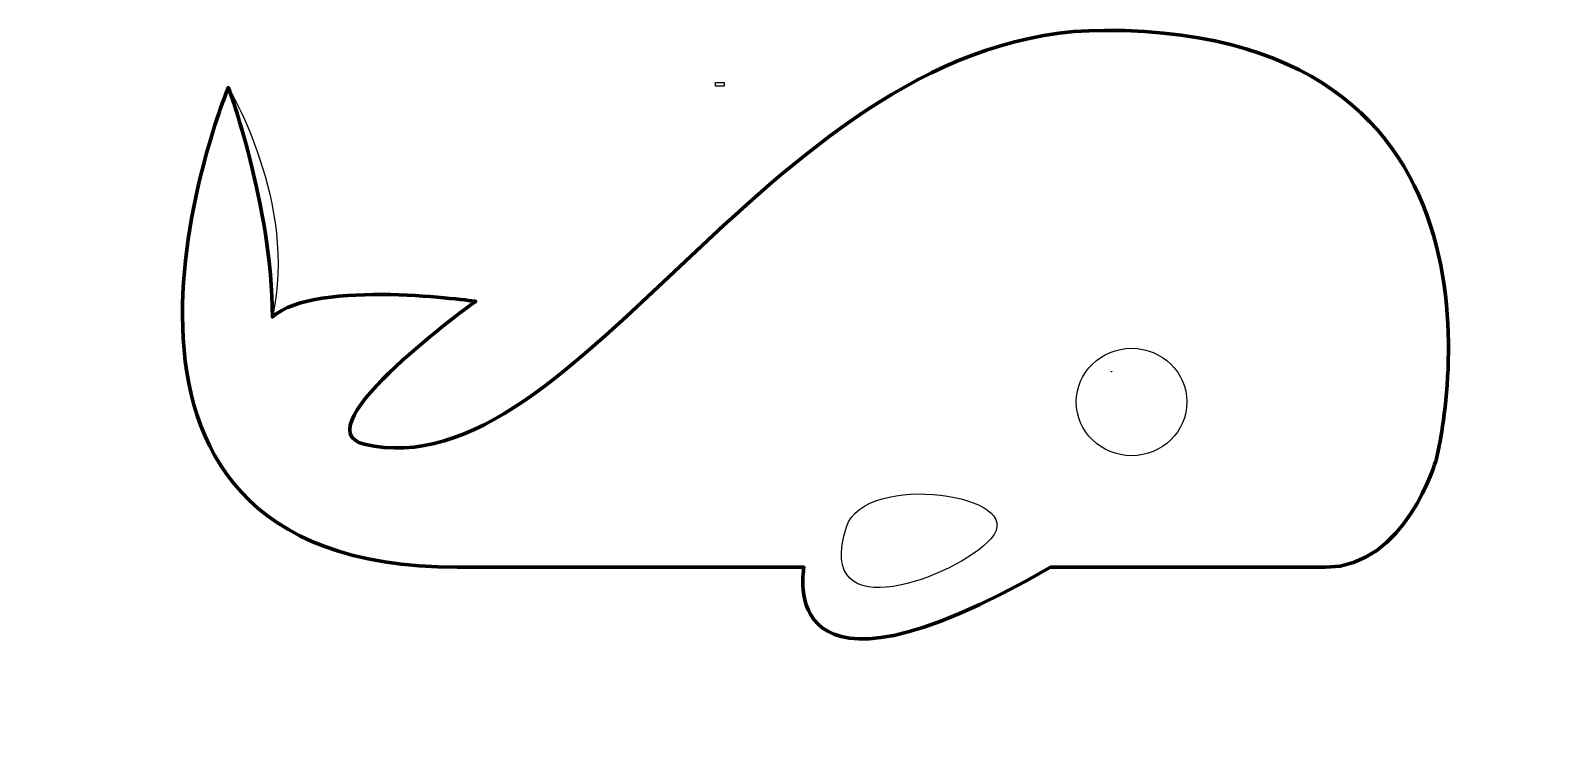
# Model space of a CAD drawing. Header units: centimetres. Extents: x -2.49 to 2.32, y -1.25 to 0.97.
import ezdxf

# ---------------------------------------------------------------- set-up
doc = ezdxf.new("R2010")
doc.units = ezdxf.units.CM
doc.header["$MEASUREMENT"] = 0
doc.header["$XCLIPFRAME"] = 0
doc.layers.add('Layer 1', color=7, linetype='Continuous')
picture_1 = doc.add_image_def('image1.jpg', size_in_pixel=(11, 8))
picture_2 = doc.add_image_def('image2.jpg', size_in_pixel=(11, 8))
picture_3 = doc.add_image_def('image3.jpg', size_in_pixel=(143, 58))

msp = doc.modelspace()

# ---------------------------------------------------------------- linework, layer by layer
at = {"layer": 'Layer 1', "color": 7}
for points, knots in [([(1.6206, -0.739), (1.8751, -0.739), (1.9717, -0.3978), (1.9717, -0.3978), (1.9717, -0.3978), (1.9717, -0.3978), (2.3229, 0.967), (0.9183, 0.967), (0.9183, 0.967), (-0.1351, 0.967), (-0.75, -0.5089), (-1.4335, -0.3478), (-1.4335, -0.3478), (-1.6409, -0.2989), (-1.0799, 0.1058), (-1.0799, 0.1058), (-1.0799, 0.1058), (-1.0799, 0.1058), (-1.5858, 0.1791), (-1.7251, 0.0564), (-1.7251, 0.0564), (-1.6436, 0.4187), (-1.8651, 0.7852), (-1.8651, 0.7852), (-1.8651, 0.7852), (-1.8651, 0.7852), (-2.4941, -0.739), (-1.1378, -0.739), (-1.1378, -0.739), (-1.1378, -0.739), (-0.0365, -0.739), (-0.0365, -0.739), (-0.0365, -0.739), (-0.0365, -0.739), (-0.1423, -1.2521), (0.7463, -0.739), (0.7463, -0.739), (0.7463, -0.739), (1.6206, -0.739), (1.6206, -0.739)], [0, 0, 0, 0, 0.090909, 0.090909, 0.090909, 0.090909, 0.181818, 0.181818, 0.181818, 0.181818, 0.272727, 0.272727, 0.272727, 0.272727, 0.363636, 0.363636, 0.363636, 0.363636, 0.454545, 0.454545, 0.454545, 0.454545, 0.545455, 0.545455, 0.545455, 0.545455, 0.636364, 0.636364, 0.636364, 0.636364, 0.727273, 0.727273, 0.727273, 0.727273, 0.818182, 0.818182, 0.818182, 0.818182, 1, 1, 1, 1]), ([(0.0986, -0.6105), (-0.0102, -0.9437), (0.4495, -0.7696), (0.5574, -0.6484), (0.5574, -0.6484), (0.6829, -0.5073), (0.1566, -0.4328), (0.0986, -0.6105)], [0, 0, 0, 0, 0.333333, 0.333333, 0.333333, 0.333333, 1, 1, 1, 1])]:
    msp.add_open_spline(points, degree=3, knots=knots, dxfattribs=at)
at = {"layer": 'Layer 1'}
for points, knots in [([(1.6206, -0.739), (1.8751, -0.739), (1.9717, -0.3978), (1.9717, -0.3978), (1.9717, -0.3978), (1.9717, -0.3978), (2.3229, 0.967), (0.9183, 0.967), (0.9183, 0.967), (-0.1351, 0.967), (-0.75, -0.5089), (-1.4335, -0.3478), (-1.4335, -0.3478), (-1.6409, -0.2989), (-1.0799, 0.1058), (-1.0799, 0.1058), (-1.0799, 0.1058), (-1.0799, 0.1058), (-1.5858, 0.1791), (-1.7251, 0.0564), (-1.7251, 0.0564), (-1.7265, 0.413), (-1.8651, 0.7852), (-1.8651, 0.7852), (-1.8651, 0.7852), (-1.8651, 0.7852), (-2.4941, -0.739), (-1.1378, -0.739), (-1.1378, -0.739), (-1.1378, -0.739), (-0.0365, -0.739), (-0.0365, -0.739), (-0.0365, -0.739), (-0.0365, -0.739), (-0.1423, -1.2521), (0.7463, -0.739), (0.7463, -0.739), (0.7463, -0.739), (1.6206, -0.739), (1.6206, -0.739)], [0, 0, 0, 0, 0.090909, 0.090909, 0.090909, 0.090909, 0.181818, 0.181818, 0.181818, 0.181818, 0.272727, 0.272727, 0.272727, 0.272727, 0.363636, 0.363636, 0.363636, 0.363636, 0.454545, 0.454545, 0.454545, 0.454545, 0.545455, 0.545455, 0.545455, 0.545455, 0.636364, 0.636364, 0.636364, 0.636364, 0.727273, 0.727273, 0.727273, 0.727273, 0.818182, 0.818182, 0.818182, 0.818182, 1, 1, 1, 1]), ([(1.6206, -0.739), (1.8751, -0.739), (1.9717, -0.3978), (1.9717, -0.3978), (1.9717, -0.3978), (1.9717, -0.3978), (2.3229, 0.967), (0.9183, 0.967), (0.9183, 0.967), (-0.1351, 0.967), (-0.75, -0.5089), (-1.4335, -0.3478), (-1.4335, -0.3478), (-1.6409, -0.2989), (-1.0799, 0.1058), (-1.0799, 0.1058), (-1.0799, 0.1058), (-1.0799, 0.1058), (-1.5858, 0.1791), (-1.7251, 0.0564), (-1.7251, 0.0564), (-1.6436, 0.4187), (-1.8651, 0.7852), (-1.8651, 0.7852), (-1.8651, 0.7852), (-1.8651, 0.7852), (-2.4941, -0.739), (-1.1378, -0.739), (-1.1378, -0.739), (-1.1378, -0.739), (-0.0365, -0.739), (-0.0365, -0.739), (-0.0365, -0.739), (-0.0365, -0.739), (-0.1423, -1.2521), (0.7463, -0.739), (0.7463, -0.739), (0.7463, -0.739), (1.6206, -0.739), (1.6206, -0.739)], [0, 0, 0, 0, 0.090909, 0.090909, 0.090909, 0.090909, 0.181818, 0.181818, 0.181818, 0.181818, 0.272727, 0.272727, 0.272727, 0.272727, 0.363636, 0.363636, 0.363636, 0.363636, 0.454545, 0.454545, 0.454545, 0.454545, 0.545455, 0.545455, 0.545455, 0.545455, 0.636364, 0.636364, 0.636364, 0.636364, 0.727273, 0.727273, 0.727273, 0.727273, 0.818182, 0.818182, 0.818182, 0.818182, 1, 1, 1, 1]), ([(0.8287, -0.214), (0.8287, -0.3082), (0.9073, -0.3846), (1.0043, -0.3846), (1.0043, -0.3846), (1.1013, -0.3846), (1.1799, -0.3082), (1.1799, -0.214), (1.1799, -0.214), (1.1799, -0.1197), (1.1013, -0.0434), (1.0043, -0.0434), (1.0043, -0.0434), (0.9073, -0.0434), (0.8287, -0.1197), (0.8287, -0.214)], [0, 0, 0, 0, 0.2, 0.2, 0.2, 0.2, 0.4, 0.4, 0.4, 0.4, 0.6, 0.6, 0.6, 0.6, 1, 1, 1, 1]), ([(0.8287, -0.214), (0.8287, -0.3082), (0.9073, -0.3846), (1.0043, -0.3846), (1.0043, -0.3846), (1.1013, -0.3846), (1.1799, -0.3082), (1.1799, -0.214), (1.1799, -0.214), (1.1799, -0.1197), (1.1013, -0.0434), (1.0043, -0.0434), (1.0043, -0.0434), (0.9073, -0.0434), (0.8287, -0.1197), (0.8287, -0.214)], [0, 0, 0, 0, 0.2, 0.2, 0.2, 0.2, 0.4, 0.4, 0.4, 0.4, 0.6, 0.6, 0.6, 0.6, 1, 1, 1, 1])]:
    msp.add_open_spline(points, degree=3, knots=knots, dxfattribs=at)
at = {"layer": 'Layer 1', "lineweight": 106}
msp.add_open_spline([(1.6206, -0.739), (1.8751, -0.739), (1.9717, -0.3978), (1.9717, -0.3978), (1.9717, -0.3978), (1.9717, -0.3978), (2.3229, 0.967), (0.9183, 0.967), (0.9183, 0.967), (-0.1351, 0.967), (-0.75, -0.5089), (-1.4335, -0.3478), (-1.4335, -0.3478), (-1.6409, -0.2989), (-1.0799, 0.1058), (-1.0799, 0.1058), (-1.0799, 0.1058), (-1.0799, 0.1058), (-1.5858, 0.1791), (-1.7251, 0.0564), (-1.7251, 0.0564), (-1.7265, 0.413), (-1.8651, 0.7852), (-1.8651, 0.7852), (-1.8651, 0.7852), (-1.8651, 0.7852), (-2.4941, -0.739), (-1.1378, -0.739), (-1.1378, -0.739), (-1.1378, -0.739), (-0.0365, -0.739), (-0.0365, -0.739), (-0.0365, -0.739), (-0.0365, -0.739), (-0.1423, -1.2521), (0.7463, -0.739), (0.7463, -0.739), (0.7463, -0.739), (1.6206, -0.739), (1.6206, -0.739)], degree=3, knots=[0, 0, 0, 0, 0.090909, 0.090909, 0.090909, 0.090909, 0.181818, 0.181818, 0.181818, 0.181818, 0.272727, 0.272727, 0.272727, 0.272727, 0.363636, 0.363636, 0.363636, 0.363636, 0.454545, 0.454545, 0.454545, 0.454545, 0.545455, 0.545455, 0.545455, 0.545455, 0.636364, 0.636364, 0.636364, 0.636364, 0.727273, 0.727273, 0.727273, 0.727273, 0.818182, 0.818182, 0.818182, 0.818182, 1, 1, 1, 1], dxfattribs=at)

# ---------------------------------------------------------------- pictures from other files: only their frames are drawn
at = {"layer": 'Layer 1'}
image = msp.add_image(picture_3, insert=(-0.3204, 0.0024), size_in_units=(1.9861, 0.8056), dxfattribs=at)
image.set_boundary_path([(-0.32, 0.002), (1.678, 0.813)])
image.dxf.flags = 3
image = msp.add_image(picture_1, insert=(0.92, -0.2242), size_in_units=(0.1528, 0.1111), dxfattribs=at)
image.set_boundary_path([(0.92, -0.224), (1.085, -0.108)])
image.dxf.flags = 3
image = msp.add_image(picture_2, insert=(0.92, -0.2242), size_in_units=(0.1528, 0.1111), dxfattribs=at)
image.set_boundary_path([(0.92, -0.224), (1.085, -0.108)])
image.dxf.flags = 3

doc.saveas('drawing.dxf')
